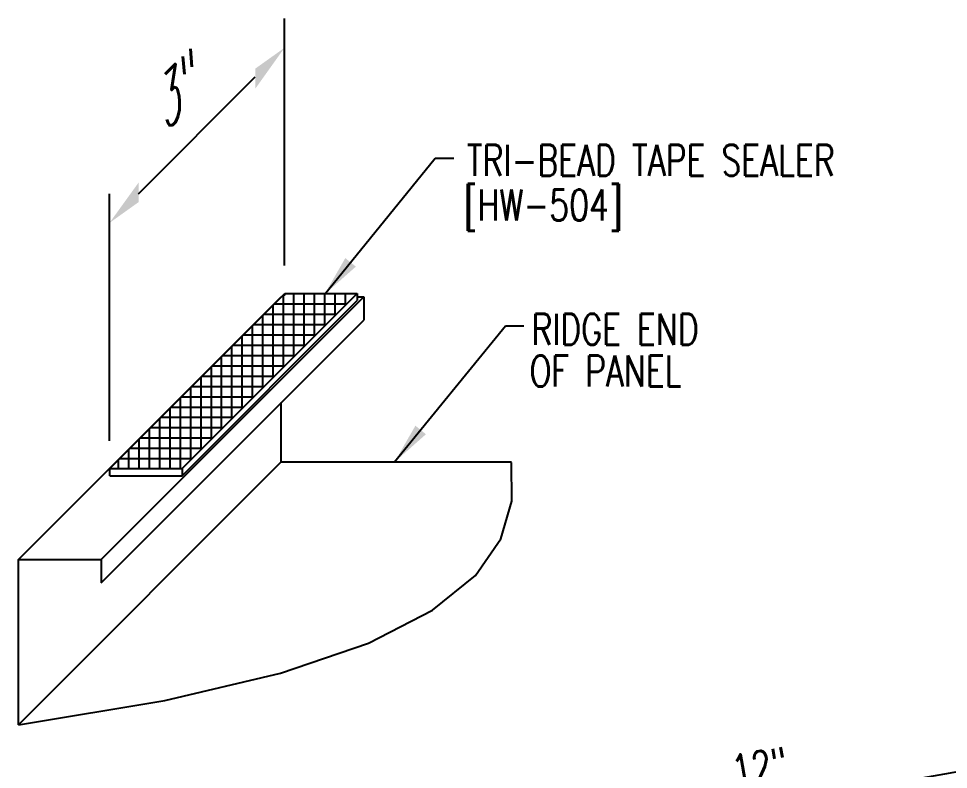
# Model space of a CAD drawing. Header units: inches. Extents: x 0.8 to 46.2, y 15.2 to 41.3.
# Drawn here: x 7.32 to 18.59, y 32.22 to 41.31 of the extents above; entities that cross this region are included whole.
import ezdxf

# ---------------------------------------------------------------- set-up
doc = ezdxf.new("R2010")
doc.units = ezdxf.units.IN
doc.header["$MEASUREMENT"] = 0
doc.linetypes.add('CENTER2', pattern=[1.125, 0.75, -0.125, 0.125, -0.125])
for name, color, linetype in [('DIM', 2, 'Continuous'), ('PANEL', 11, 'Continuous'), ('SEALANT', 253, 'CENTER2'), ('TAPE', 8, 'Continuous'), ('TEXT', 2, 'Continuous'), ('TEXT1', 7, 'Continuous')]:
    doc.layers.add(name, color=color, linetype=linetype)
doc.styles.add('ROMANS', font='ROMANS.SHX', dxfattribs={"width": 0.75, "height": 0.5})
doc.styles.add('TEXT1', font='ROMANS.shx', dxfattribs={"width": 0.75, "height": 0.375})
doc.dimstyles.new('DETAIL', dxfattribs={"dimscale": 4, "dimtxt": 0.375, "dimasz": 0.0625, "dimexe": 0.0625, "dimexo": 0.125, "dimgap": 0.0625, "dimtad": 1, "dimdec": 4, "dimzin": 3, "dimdsep": 46, "dimlunit": 4, "dimtxsty": 'TEXT1', "dimblk": 'ARCHTICK', "dimcen": 0.0625, "dimclrd": 7, "dimclre": 7, "dimclrt": 2, "dimadec": 0, "dimazin": 0, "dimtfac": 0.59375, "dimtdec": 4, "dimtmove": 0, "dimatfit": 3, "dimfxl": 0, "dimfrac": 2, "dimtolj": 1, "dimtzin": 3, "dimarcsym": 0})
doc.dimstyles.new('DETAIL$7', dxfattribs={"dimscale": 4, "dimtxt": 0.375, "dimasz": 0.125, "dimexe": 0.0625, "dimexo": 0.125, "dimgap": 0.0625, "dimtad": 1, "dimdec": 4, "dimzin": 3, "dimdsep": 46, "dimlunit": 4, "dimtxsty": 'TEXT1', "dimblk": 'ARCHTICK', "dimcen": 0.0625, "dimclrd": 7, "dimclre": 7, "dimclrt": 2, "dimadec": 0, "dimazin": 0, "dimtfac": 0.59375, "dimtdec": 4, "dimtmove": 0, "dimatfit": 3, "dimfxl": 0, "dimfrac": 2, "dimtolj": 1, "dimtzin": 3, "dimarcsym": 0})

# ---------------------------------------------------------------- blocks, each defined once
blk = doc.blocks.new('_ArchTick')
at = {"color": 0, "linetype": 'ByBlock', "const_width": 0.15}
blk.add_lwpolyline([(-0.5, -0.5), (0.5, 0.5)], dxfattribs=at)
blk = doc.blocks.new('*D15')
at = {"layer": 'DEFPOINTS', "color": 0}
for p in [(22.237, 32.816), (11.436, 25.609), (23.517, 25.557)]:
    blk.add_point(p, dxfattribs=at)
at = {"layer": 'DIM', "color": 7, "lineweight": -2}
for p, q in [((23.43, 26.049), (22.193, 33.062)), ((10.529, 30.752), (22.237, 32.816)), ((11.349, 26.101), (10.485, 30.998))]:
    blk.add_line(p, q, dxfattribs=at)
at = {"layer": 'DIM', "color": 7, "lineweight": -2, "xscale": 0.25, "yscale": 0.25, "zscale": 0.25}
for p, rotation in [((22.237, 32.816), 10.00000000000004), ((10.529, 30.752), 190.0000000000001)]:
    blk.add_blockref('_ArchTick', p, dxfattribs=dict(at, rotation=rotation))
at = {"layer": 'DIM', "color": 2, "insert": (16.301, 32.25), "char_height": 0.375, "attachment_point": 5, "rotation": 10, "style": 'TEXT1'}
blk.add_mtext('\\A1;12"', dxfattribs=at)
blk = doc.blocks.new('A$C415C3986')
at = {"layer": 'DEFPOINTS', "color": 0, "linetype": 'ByBlock'}
blk.add_point((1.015, 0.946), dxfattribs=at)
at = {"layer": 'DIM', "color": 7, "linetype": 'ByBlock'}
for p, q in [((1.015, -1.693), (1.015, 1.3)), ((-0.753, -0.822), (0.661, 0.593)), ((-1.106, -3.814), (-1.106, -0.822))]:
    blk.add_line(p, q, dxfattribs=at)
for points in [[(0.661, 0.694), (0.661, 0.451), (1.015, 0.946)], [(-0.753, -0.686), (-0.753, -0.923), (-1.106, -1.175)]]:
    blk.add_solid(points, dxfattribs=at)

msp = doc.modelspace()

# ---------------------------------------------------------------- hatches: boundary and pattern name
at = {"layer": 'SEALANT'}
h = msp.add_hatch(dxfattribs=at)
h.set_pattern_fill('NET', color=256, style=0)
h.set_pattern_definition([(0, (3.78065, 2.23165), (0, 0.125), []), (90, (3.78065, 2.23165), (-0.125, 8e-18), [])])
h.paths.add_polyline_path([(8.42601, 35.86094), (9.30101, 35.86094), (11.42233, 37.98226), (10.54733, 37.98226)])

# ---------------------------------------------------------------- linework, layer by layer
at = {"layer": 'PANEL'}
for p, q in [((7.32032, 34.75877), (10.5023, 37.94075)), ((8.32032, 34.75877), (11.5023, 37.94075)), ((10.5023, 37.94075), (10.50581, 37.94075)), ((11.42233, 37.94075), (11.5023, 37.94075)), ((11.5023, 37.94075), (11.5023, 37.65991)), ((8.32032, 34.47793), (11.5023, 37.65991)), ((10.5023, 35.94075), (10.5023, 36.65991)), ((10.5023, 35.94075), (10.5023, 36.65991)), ((7.32032, 32.75877), (10.5023, 35.94075)), ((10.5023, 35.94075), (13.29379, 35.94075)), ((7.32032, 32.75877), (7.32032, 34.75877)), ((7.32032, 34.75877), (8.32032, 34.75877)), ((8.32032, 34.75877), (8.32032, 34.47793))]:
    msp.add_line(p, q, dxfattribs=at)
msp.add_lwpolyline([(7.32032, 32.75877), (9.09394, 33.04982), (10.49437, 33.38123), (11.56151, 33.74797), (12.33524, 34.145), (12.85545, 34.5673), (13.16202, 35.00982), (13.29484, 35.46753), (13.2938, 35.9354)], dxfattribs=at)
at = {"layer": 'TAPE'}
for p, q in [((8.42601, 35.86094), (10.54733, 37.98226)), ((9.30101, 35.86094), (11.42233, 37.98226)), ((10.54733, 37.98226), (11.42233, 37.98226)), ((11.42233, 37.98226), (11.42233, 37.89586)), ((9.30101, 35.77454), (11.42233, 37.89586)), ((8.42601, 35.86094), (9.30101, 35.86094)), ((8.42601, 35.77454), (8.42601, 35.86094)), ((9.30101, 35.86094), (9.30101, 35.77454)), ((8.42601, 35.77454), (9.30101, 35.77454))]:
    msp.add_line(p, q, dxfattribs=at)
for p in [(10.54252, 37.96514), (8.4212, 35.84382)]:
    msp.add_point(p, dxfattribs=at)

# ---------------------------------------------------------------- block references
at = {"layer": 'TEXT'}
msp.add_blockref('A$C415C3986', (9.52752, 40.01176), dxfattribs=at)

# ---------------------------------------------------------------- texts
at = {"layer": 'TEXT', "style": 'TEXT1', "width": 0.75}
for s, p in [('TRI-BEAD TAPE SEALER', (12.75042, 39.40885)), ('[HW-504]', (12.71407, 38.86537)), ('RIDGE END ', (13.53576, 37.36085)), ('OF PANEL', (13.51011, 36.85483))]:
    msp.add_text(s, height=0.375, dxfattribs=at).set_placement(p)
at = {"layer": 'TEXT1', "color": 2, "style": 'ROMANS', "oblique": 40, "width": 0.75}
msp.add_text('3"', height=0.5, rotation=45, dxfattribs=at).set_placement((9.09464, 39.93084))

# ---------------------------------------------------------------- dimensions: what is measured, and where the dimension line sits
at = {"layer": 'DIM'}
dim = msp.add_linear_dim(base=(22.23654, 32.81598), p1=(11.43571, 25.60867), p2=(23.51655, 25.55668), angle=10, text='12"', dimstyle='DETAIL', dxfattribs=at)
dim.commit()
dim.dimension.update_dxf_attribs({"geometry": '*D15', "text_midpoint": (16.30053, 32.24981)})

# ---------------------------------------------------------------- leaders
at = {"layer": 'TEXT'}
for points in [[(11.0272, 37.97124), (12.36956, 39.6195), (12.59333, 39.6195)], [(11.87643, 35.94075), (13.2188, 37.58901), (13.44256, 37.58901)]]:
    msp.add_leader(points, dimstyle='DETAIL$7', override={"dimgap": 0.0625, "dimtad": 0}, dxfattribs=at)

doc.saveas('drawing.dxf')
